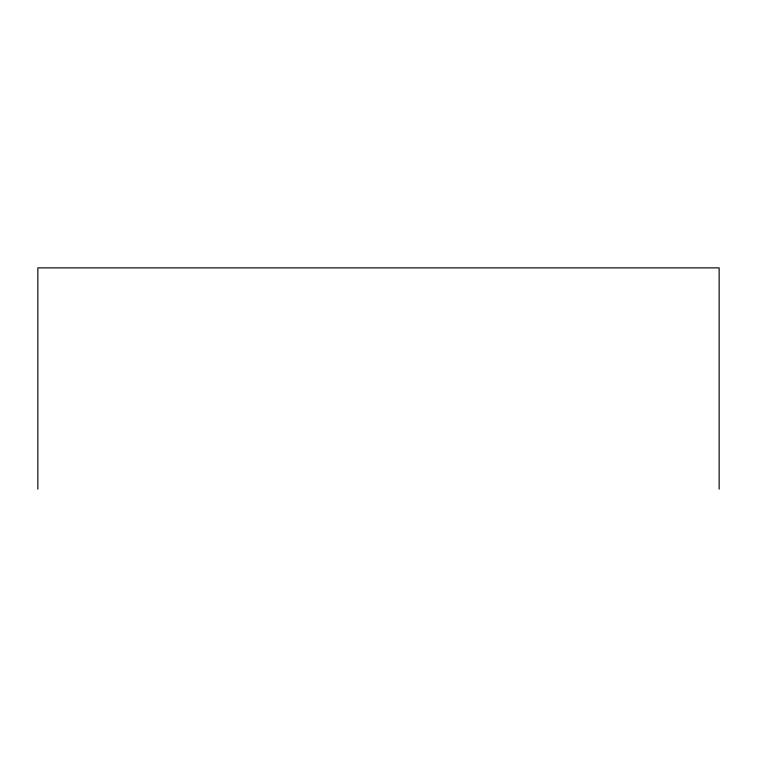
<?xml version="1.0" encoding="UTF-8"?>
<svg xmlns="http://www.w3.org/2000/svg" width="757" height="757" viewBox="0 0 757 757"><rect width="100%" height="100%" fill="white"/><g stroke="black" fill="none" stroke-linecap="round" stroke-linejoin="round"><path stroke-width="1.14" d="M719.15 489.126L719.15 267.874L37.85 267.874L37.85 489.126"/></g></svg>
